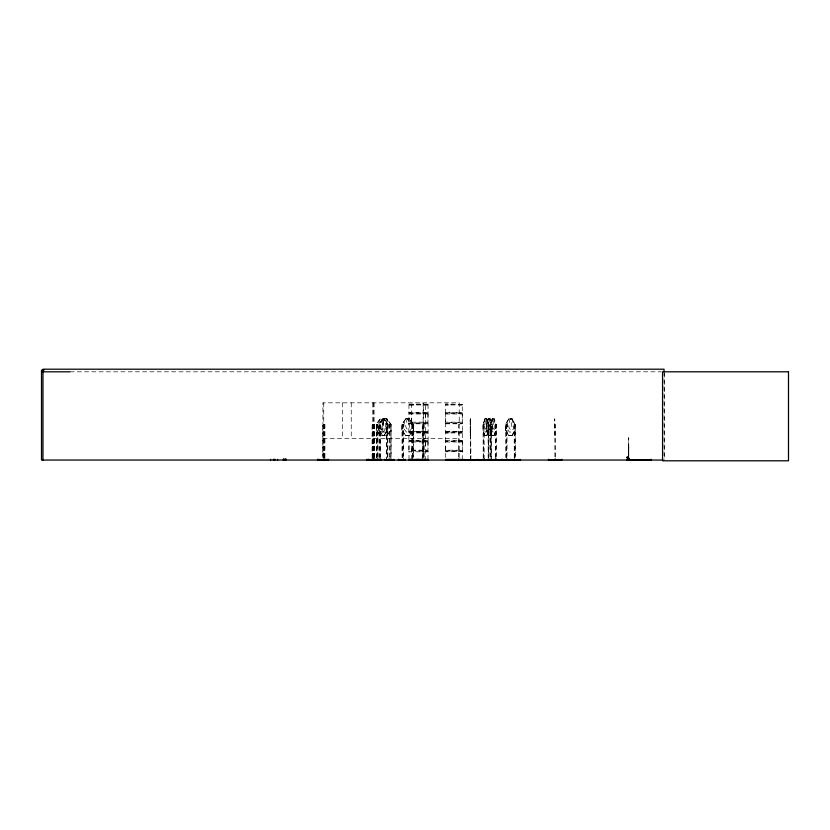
<?xml version="1.0" encoding="UTF-8"?>
<svg xmlns="http://www.w3.org/2000/svg" width="830" height="830" viewBox="0 0 830 830"><rect width="100%" height="100%" fill="white"/><g stroke="black" fill="none" stroke-linecap="round" stroke-linejoin="round"><path stroke-width="0.62" stroke-dasharray="4.15 3.11" d="M409.003 446.073L408.889 450.68L428.166 450.981L408.858 450.721M409.003 418.071L408.962 422.501M411.338 459.467L411.338 446.073M411.317 450.151L411.338 418.071M425.624 446.073L425.686 404.449M425.624 418.071L425.624 413.942M427.958 446.073L428.124 440.938L408.868 440.906L408.993 450.151L427.969 450.151L427.969 441.985L408.993 441.985M427.958 418.071L428.124 412.946L408.868 412.915L408.993 422.159L427.969 422.159L427.99 413.797M445.637 446.073L445.637 459.467M445.637 418.071L445.471 422.771L462.393 422.729M462.258 446.073L462.445 441.155M462.258 418.071L462.258 404.096M627.013 457.164C627.169 457.382 629.399 457.06 627.563 457.423M628.601 447.266L628.59 458.7L628.58 437.908L628.601 447.266L628.798 445.16M628.787 447.266L628.777 458.7L628.777 442.598L628.549 445.16M470.444 418.911L470.952 457.506M627.252 457.61L627.345 456.957L627.937 457.486M628.196 457.538L628.196 457.091M470.434 419.638L470.299 424.452L470.257 418.911M626.37 457.216L628.466 457.123M470.33 424.348L470.444 418.766L470.496 460.048M470.205 424.452L470.257 418.766L470.423 457.506M470.32 428.685L470.444 435.698L470.205 430.054M470.351 424.452L470.403 418.766M491.775 424.068L491.702 424.338M628.767 437.908L628.746 439.392L628.58 437.96M408.972 404.459L408.889 412.863M408.858 423.196L428.166 422.989L408.858 423.248L408.889 440.865M428.104 440.896L428.104 423.196M427.958 459.467L428.104 451.24M462.362 404.438L445.575 404.096L445.502 412.915L462.403 412.904M445.461 422.812L445.575 440.72M490.841 424.037L491.018 457.455L490.841 424.441M489.15 419.638L488.559 424.452L488.59 457.506M428.01 404.418L428.104 412.904M462.352 404.407L445.658 404.117M462.258 432.088L445.606 432.088M445.523 450.68L462.3 450.493L462.258 459.467M462.289 451.613L445.617 451.8M488.123 424.099L489.098 424.452L489.098 457.506M486.857 418.911L484.896 418.911L483.973 424.452L483.973 428.685L485.208 432.046L486.422 432.046L487.625 428.685L488.548 418.911M492.2 418.86L491.287 428.685L490.084 432.046L488.86 432.046L487.635 428.685M411.317 422.159L411.307 404.459M386.863 435.553L391.065 430.054L386.936 435.698L380.088 435.698L383.948 418.766L387.88 424.431L386.49 423.985L386.604 460.048M445.492 412.904L445.617 422.159L462.279 422.159M382.879 424.452L384.176 419.638L385.566 419.638L386.873 424.452L386.853 457.506M486.722 426.931L486.1 429.131L485.498 429.131L484.896 424.452L485.498 419.638L486.235 419.638M490.385 426.931L489.762 429.131L489.15 429.131L488.559 426.931M485 418.766L483.06 424.452L483.216 457.506M483.195 424.452L485.021 418.911M490.281 418.766C492.937 424.151 493.072 430.116 490.416 435.698L488.393 435.698L486.525 430.054L486.66 424.4L488.528 418.766M486.722 435.553L488.746 430.054M492.304 418.704L490.364 424.4L490.312 430.002L492.169 435.646L494.192 435.646M486.754 435.698L488.683 430.002M492.335 418.86L490.499 424.4L490.437 430.002M490.281 435.698L492.211 430.002L492.802 419.586L493.539 419.586M494.026 435.501L495.863 429.95L495.863 424.4L494.058 418.704M494.058 435.646L495.987 429.95M409.636 418.911L405.766 418.911L403.888 424.452L403.888 428.685L406.389 432.046L427.969 432.036M382.858 418.911L380.846 424.452L380.846 428.685L383.543 432.046L386.209 432.046L388.855 428.685L388.855 424.452L386.863 418.911L390.93 424.452L390.878 430.002M445.617 413.983L462.279 413.983L462.445 441.021M428.104 413.423L408.941 413.599M428.073 441.456L408.889 441.456M423.518 404.947L424.97 404.947M425.842 404.947L427.305 404.947M423.518 432.938L424.97 432.938M425.842 432.938L427.305 432.938M460.142 404.947L461.605 404.947M460.142 432.938L461.605 432.938M511.923 435.553L515.233 430.054L512.079 435.698L508.78 435.698L505.626 430.054L505.626 424.4L508.78 418.766L512.079 418.766M508.883 418.766L505.729 424.452L505.864 457.506M511.975 435.698L515.129 430.002M412.334 424.016L413.62 424.452L413.62 457.506M409.781 404.947L414.699 404.947M409.781 432.938L414.699 432.938M446.416 404.947L448.999 404.947M446.416 432.938L448.999 432.938M386.873 426.931L385.514 429.131L384.176 429.131L382.879 426.931M380.171 435.698L376.301 430.054L376.301 424.4L380.171 418.766L386.988 418.766L391.065 424.4L390.93 460.048M380.233 418.911L376.426 424.452L376.498 460.048M383.885 435.553L387.693 430.002L387.88 424.358M383.948 435.698L387.61 430.002M405.777 435.698L401.845 430.054L401.928 424.4L405.777 418.766M405.839 418.911L401.979 424.452L402.073 457.506M409.564 435.553L413.35 430.002L413.35 424.452M380.285 457.506L380.285 424.452L378.719 424.4L382.848 418.766L382.796 435.698L378.719 430.054L378.781 424.4L382.921 418.911M408.92 432.046L411.462 428.685M409.024 432.108L427.99 432.409M425.686 432.44L425.686 431.693M427.938 404.957L409.024 404.957M427.938 432.949L409.045 432.938M462.237 404.957L445.658 404.957M445.637 431.476L462.258 431.476L445.669 431.476M462.237 432.949L445.669 432.938M377.526 457.506L377.432 423.964M428.041 404.407L408.972 404.418M506.642 424.441L506.715 457.506M379.362 424.441L379.186 457.506M488.082 424.452L488.165 457.506M386.925 418.911L380.15 418.911L378.283 424.452L378.283 428.685L380.783 432.046L383.273 432.046L385.732 428.685L385.732 424.452L383.885 418.911L387.818 424.452L387.869 457.506M70.021 371.809L661.271 371.809M409.024 404.117L427.99 404.127M408.993 412.344L427.969 412.344M445.617 412.344L462.279 412.344M462.393 413.413L445.575 413.599M408.993 413.983L427.969 413.983M405.704 418.766L409.698 418.766L413.558 424.4M484.865 418.766L486.888 418.766L488.746 424.4M492.169 418.704L494.192 418.704L495.987 424.4L495.863 429.95M488.424 418.911L490.385 418.911L491.287 424.452M512.027 418.911L508.832 418.911L507.275 424.452L507.275 428.685L509.35 432.046L511.415 432.046L513.459 428.685L513.459 424.452L511.923 418.911L515.025 424.452L515.025 430.002M382.703 419.638L381.375 419.638L380.171 424.452L380.099 457.506M408.391 419.638L407.053 419.638L405.766 424.452L405.766 426.931L407.053 429.131L408.319 429.131L409.543 426.931L408.319 419.638M489.026 419.638L489.762 419.638L490.385 424.452M510.979 419.638L509.848 419.638L508.842 424.452L508.842 426.931L509.848 429.131L510.875 429.131L511.934 426.931L510.875 419.638M445.523 423.279L462.393 423.238M409.003 423.808L427.969 423.808M445.637 423.808L462.279 423.808M403.058 424.4L403.121 457.506M412.386 424.4L412.344 457.506M496.05 424.348L495.894 457.455M514.133 424.4L514.258 457.506M376.301 424.4L377.764 424.452L377.764 457.506M401.845 424.4L403.349 424.452L403.349 457.506M423.622 424.452L424.223 424.452L424.223 457.486M459.218 424.452L458.617 424.452L458.617 457.486M488.548 435.553C486.162 430.106 485.726 424.057 488.393 418.766L490.416 418.766L492.211 424.452M495.313 424.4L496.402 424.4L496.402 457.455M505.626 424.4L507.047 424.452L507.047 460.048M554.751 424.452L555.363 424.452L555.363 460.048M376.301 430.054L380.233 435.553M378.719 430.054L378.854 424.452M401.845 430.054L405.839 435.553L409.636 435.553M413.35 430.002L409.626 435.698L405.704 435.698M486.722 430.002L488.528 435.698M505.626 430.054L508.883 435.698M380.15 435.553L386.925 435.553M484.896 435.553L486.857 435.553M488.424 435.553L490.385 435.553M492.2 435.501L494.161 435.501M508.832 435.553L512.027 435.553M486.888 435.698L484.865 435.698L483.06 430.002M554.897 435.698L554.751 418.766L554.897 457.506M322.932 438.416L423.113 438.416M423.622 438.416L459.218 438.416M408.993 440.336L427.969 440.336M445.617 440.336L462.279 440.336M462.393 440.906L445.43 441.155L445.617 450.151L462.279 450.254M462.393 441.415L445.586 441.643M445.617 441.985L462.279 441.985L462.331 450.534M445.502 451.23L462.393 451.23M409.003 459.467L408.993 451.8L427.969 451.8M626.37 457.351L628.466 457.257M626.982 458.108L629.472 458.108M389.789 424.016L391.117 424.452L391.117 457.506M387.735 424.452L387.631 457.506M514.185 424.016L515.43 424.452L515.43 457.506M445.534 432.015L462.258 432.015M378.854 430.002L382.921 435.553M511.975 418.766L515.233 424.4L515.108 457.506M380.171 426.931L381.375 429.131L382.62 429.131L383.885 426.931L382.62 419.638M428.073 422.688L427.958 422.159M408.858 451.24L409.003 451.8M491.277 428.633L492.512 431.994L493.726 431.994L494.939 428.633L494.026 418.86M411.462 424.452L409.564 418.911L413.423 424.452L413.392 457.506M486.754 418.766L488.683 424.452L488.673 457.506M490.364 429.95L492.304 435.646M485 435.698L482.998 430.054L482.998 424.4L484.139 424.452L484.139 460.048M492.211 426.879L492.802 429.069L493.414 429.069L494.037 426.879L493.414 419.586M486.722 418.911L487.625 424.452M486.1 419.638L486.722 424.452M470.351 430.002L470.403 435.698M470.226 428.685L470.257 435.698L470.257 418.766M664.54 373.085L664.54 460.048M664.031 371.809L664.031 460.048M629.431 458.108L629.472 459.654M627.231 456.749L627.21 458.482M627.003 456.749L627.003 458.482M514.579 424.452L514.579 457.506M506.186 424.452L506.186 457.506M495.479 424.4L495.479 457.455M491.443 459.996L491.443 424.4L490.437 424.348L490.52 457.455M483.714 424.452L483.631 457.506M459.218 457.486L459.218 402.83L423.622 402.83L423.622 457.486M425.645 441.985L425.624 459.467M423.445 457.486L423.445 424.452L422.273 424.452L422.273 457.486M423.113 457.486L423.113 402.83L322.932 402.83L322.932 457.486M422.605 424.452L422.605 457.486M412.583 424.452L412.583 460.048M402.301 424.452L402.301 457.506M390.017 424.452L390.017 457.506M389.727 424.016L389.83 460.048M386.936 418.766L386.936 435.698M378.999 424.452L378.999 457.506M376.747 424.452L376.747 457.506M374.423 457.486L374.423 424.452L372.089 424.452L372.089 457.486M374.091 402.83L374.091 457.486M373.957 424.452L373.957 457.486M373.77 424.452L373.77 457.486M373.573 424.452L373.573 457.486M373.313 402.83L373.313 457.486M373.241 424.452L373.106 457.486M372.95 424.452L372.95 457.486M372.774 402.83L372.774 457.486M372.421 424.452L372.421 457.486M351.235 402.83L351.235 438.416M342.583 402.83L342.583 438.416M324.924 457.486L324.924 424.452L322.611 424.452L322.611 457.486M324.603 424.452L324.603 457.486M324.084 424.452L324.084 457.486M323.752 402.83L323.752 457.486M323.472 424.452L323.472 457.486M470.299 426.931L470.288 429.131L470.257 426.931M487.905 422.563L488.891 426.827L487.864 431.227L489.202 427.616L490.468 431.289L489.534 426.796L490.499 422.563L489.223 425.966L487.905 422.563M409.024 431.465L427.958 431.476L409.045 431.476"/><path stroke-width="1.25" d="M380.213 460.017L380.223 459.125M463.96 460.048L463.97 459.312L464.053 460.048L520.597 459.976M477.312 460.017L477.406 459.312L477.001 459.976M627.034 459.654L651.145 460.007L651.125 459.343M651.073 460.028L627.024 460.028M484.554 459.872L502.617 459.996M496.682 459.872L496.693 459.322M317.454 460.048L328.441 459.955M398.089 460.048L405.248 459.955M484.326 459.903L484.191 459.125M367.97 459.955L368.032 459.374L368.095 460.048M377.463 459.955L377.526 459.374M317.859 459.955L317.921 459.374M372.431 459.955L372.317 459.125M398.576 459.955L398.649 459.374M376.073 459.955L376.156 459.374L376.249 460.048M381.51 459.955L366.86 460.048L366.87 459.312M44.094 370.139L41.5 370.139L41.5 460.048L662.734 460.048M41.5 371.809L69.969 371.809M409.003 459.467L427.958 459.467M445.637 459.467L462.258 459.467M408.972 459.685L427.99 459.685M445.606 459.685L462.289 459.706M626.961 459.83L651.145 459.83M394.551 460.017L384.529 459.955M408.993 459.996L428.654 460.017M445.617 459.996L462.279 459.996M388.606 459.955L388.523 459.374M417.127 459.955L417.044 459.374M391.521 459.955L391.449 459.374L391.366 460.048M378.034 459.955L377.972 459.374M379.227 459.955L379.165 459.374M369.734 459.955L369.672 459.374L369.599 460.048M482.956 459.955L482.915 459.374M664.031 371.809L664.031 369.205L42.963 369.205L42.963 460.048M561.806 459.312L561.806 460.048L548.454 460.017L548.454 459.312M555.363 459.125L555.363 460.048M554.897 459.125L554.897 460.048M520.088 459.312L520.088 460.048M514.486 459.125L514.486 460.048M514.154 459.125L514.154 460.048M510.647 459.312L510.647 460.048M507.14 459.125L507.14 460.048M506.808 459.125L506.808 460.048M502.316 459.26L502.316 459.996M501.206 459.312L501.206 460.048M496.734 459.26L496.734 459.996M495.842 459.073L495.842 459.996M495.417 459.073L495.417 459.996M495.002 459.312L495.002 460.048M491.505 459.073L491.505 459.996M491.08 459.073L491.08 459.996M490.188 459.26L490.188 459.996M489.43 459.312L489.43 460.048M488.528 459.125L488.528 460.048M488.113 459.125L488.113 460.048M484.606 459.26L484.606 459.996M483.776 459.125L483.776 460.048M482.873 459.312L482.873 460.048M470.952 459.125L470.88 460.048M470.486 459.125L470.486 460.048M470.423 459.125L470.423 460.048M459.312 459.312L459.27 460.048M458.544 459.125L458.544 460.048M428.124 459.312L428.124 460.048M424.296 459.125L424.296 460.048M423.528 459.312L423.58 460.048M422.501 459.125L422.501 460.048M422.169 459.125L422.169 460.048M418.631 459.312L418.631 460.048M416.961 459.312L416.961 460.048M412.458 459.125L412.458 460.048M412.23 459.125L412.23 460.048M410.29 459.312L410.29 460.048M405.403 459.312L405.403 460.048M403.473 459.125L403.473 460.048M403.235 459.125L403.235 460.048M398.732 459.312L398.732 460.048M393.877 459.312L393.877 460.048M389.893 459.125L389.893 460.048M389.706 459.125L389.706 460.048M388.44 459.312L388.44 460.048M386.728 459.125L386.728 460.048M386.49 459.125L386.49 460.048M384.373 459.312L384.373 460.048M381.686 459.312L381.686 460.048M380.41 459.125L380.41 460.048M379.995 459.312L379.995 460.048M379.103 459.312L379.103 460.048M377.889 459.125L377.889 460.048M377.64 459.125L377.598 460.048M374.921 458.928L374.901 460.048M374.05 459.125L374.05 460.048M373.604 458.928L373.604 460.048M373.324 459.125L373.303 460.048M373.147 459.125L373.147 460.048M373.002 459.312L373.002 460.048M371.996 459.125L371.996 460.048M368.52 459.312L368.52 460.048M328.566 459.312L328.566 460.048M327.362 459.312L327.362 460.048M325.028 459.125L325.028 460.048M324.696 459.125L324.696 460.048M323.897 459.125L323.897 460.048M323.565 459.125L323.565 460.048M319.073 459.312L319.073 460.048M317.983 459.312L317.983 460.048M285.914 458.938L285.914 460.048M285.354 458.928L285.354 460.048M284.047 458.928L284.047 460.048M283.32 458.938L283.32 460.048M277.645 459.312L277.645 460.048M274.875 459.312L274.875 460.048M274.118 459.312L274.118 460.048M273.412 459.312L273.412 460.048M270.59 459.312L270.59 460.048M788.5 371.809L662.568 371.809L662.568 460.795L788.5 460.795L788.5 371.809M373.78 460.048L373.78 459.125L373.718 460.048"/></g></svg>
